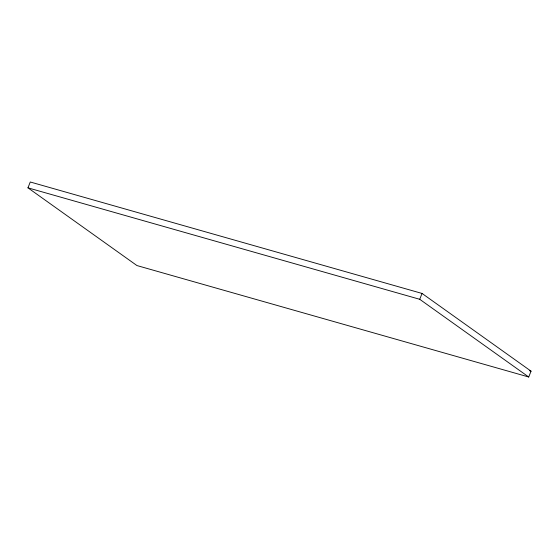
<?xml version="1.0" encoding="UTF-8"?>
<svg xmlns="http://www.w3.org/2000/svg" width="559" height="559" viewBox="0 0 559 559"><rect width="100%" height="100%" fill="white"/><g stroke="black" fill="none" stroke-linecap="round" stroke-linejoin="round"><path stroke-width="0.84" d="M27.95 187.838L30.277 181.996L422.059 293.447L531.05 371.162L528.723 377.004L136.941 265.553L27.95 187.838L419.732 299.296L528.723 377.004M419.732 299.296L422.059 293.447M529.373 370.68L531.05 371.162"/></g></svg>
